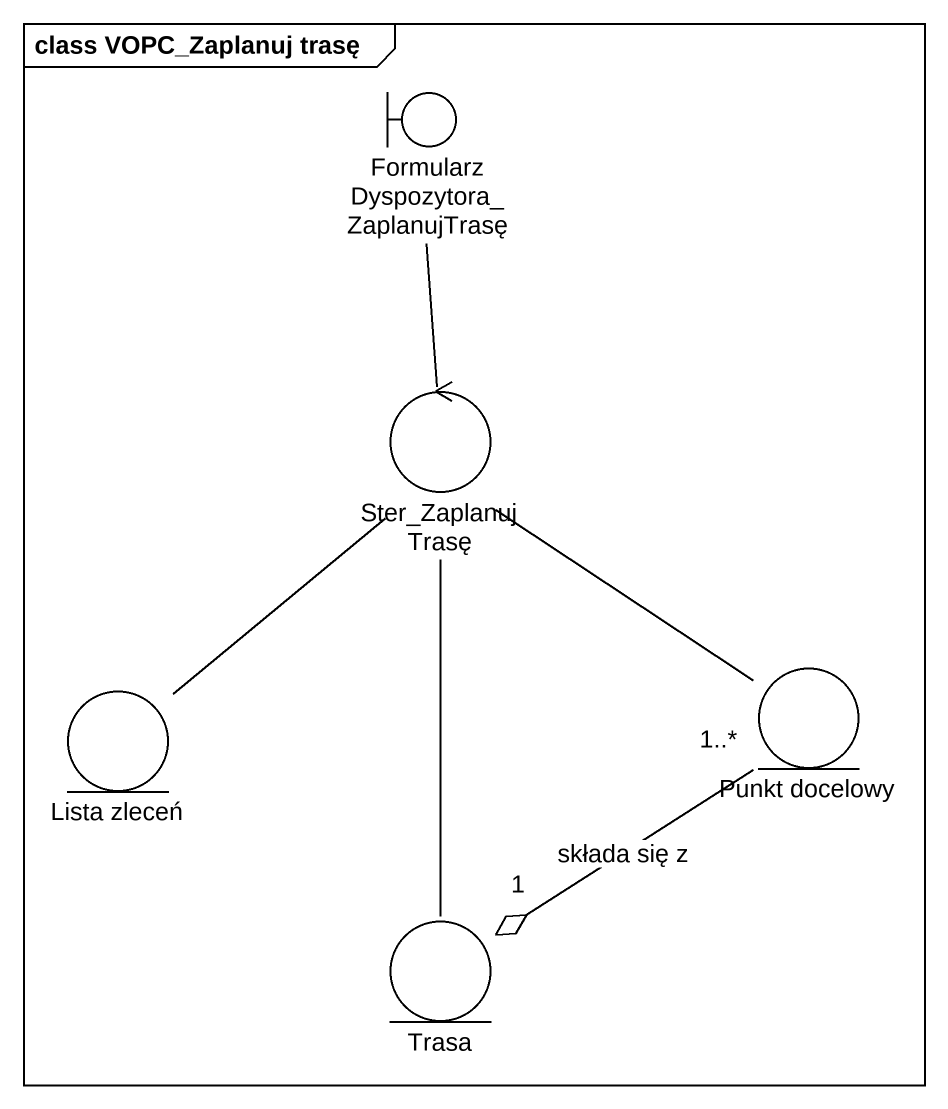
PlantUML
@startuml
mainframe class VOPC_Zaplanuj trasę
boundary "FormularzDyspozytora_ZaplanujTrasę" as FormularzDyspozytora
control Ster_ZaplanujTrasę
entity "Lista zleceń" as Lista_zleceń
entity "Punkt docelowy" as Punkt_docelowy
entity Trasa
FormularzDyspozytora -- Ster_ZaplanujTrasę
Ster_ZaplanujTrasę -- Lista_zleceń
Ster_ZaplanujTrasę -- Punkt_docelowy
Ster_ZaplanujTrasę -- Trasa
Punkt_docelowy "1..*" --o "1" Trasa : składa się z
@enduml
